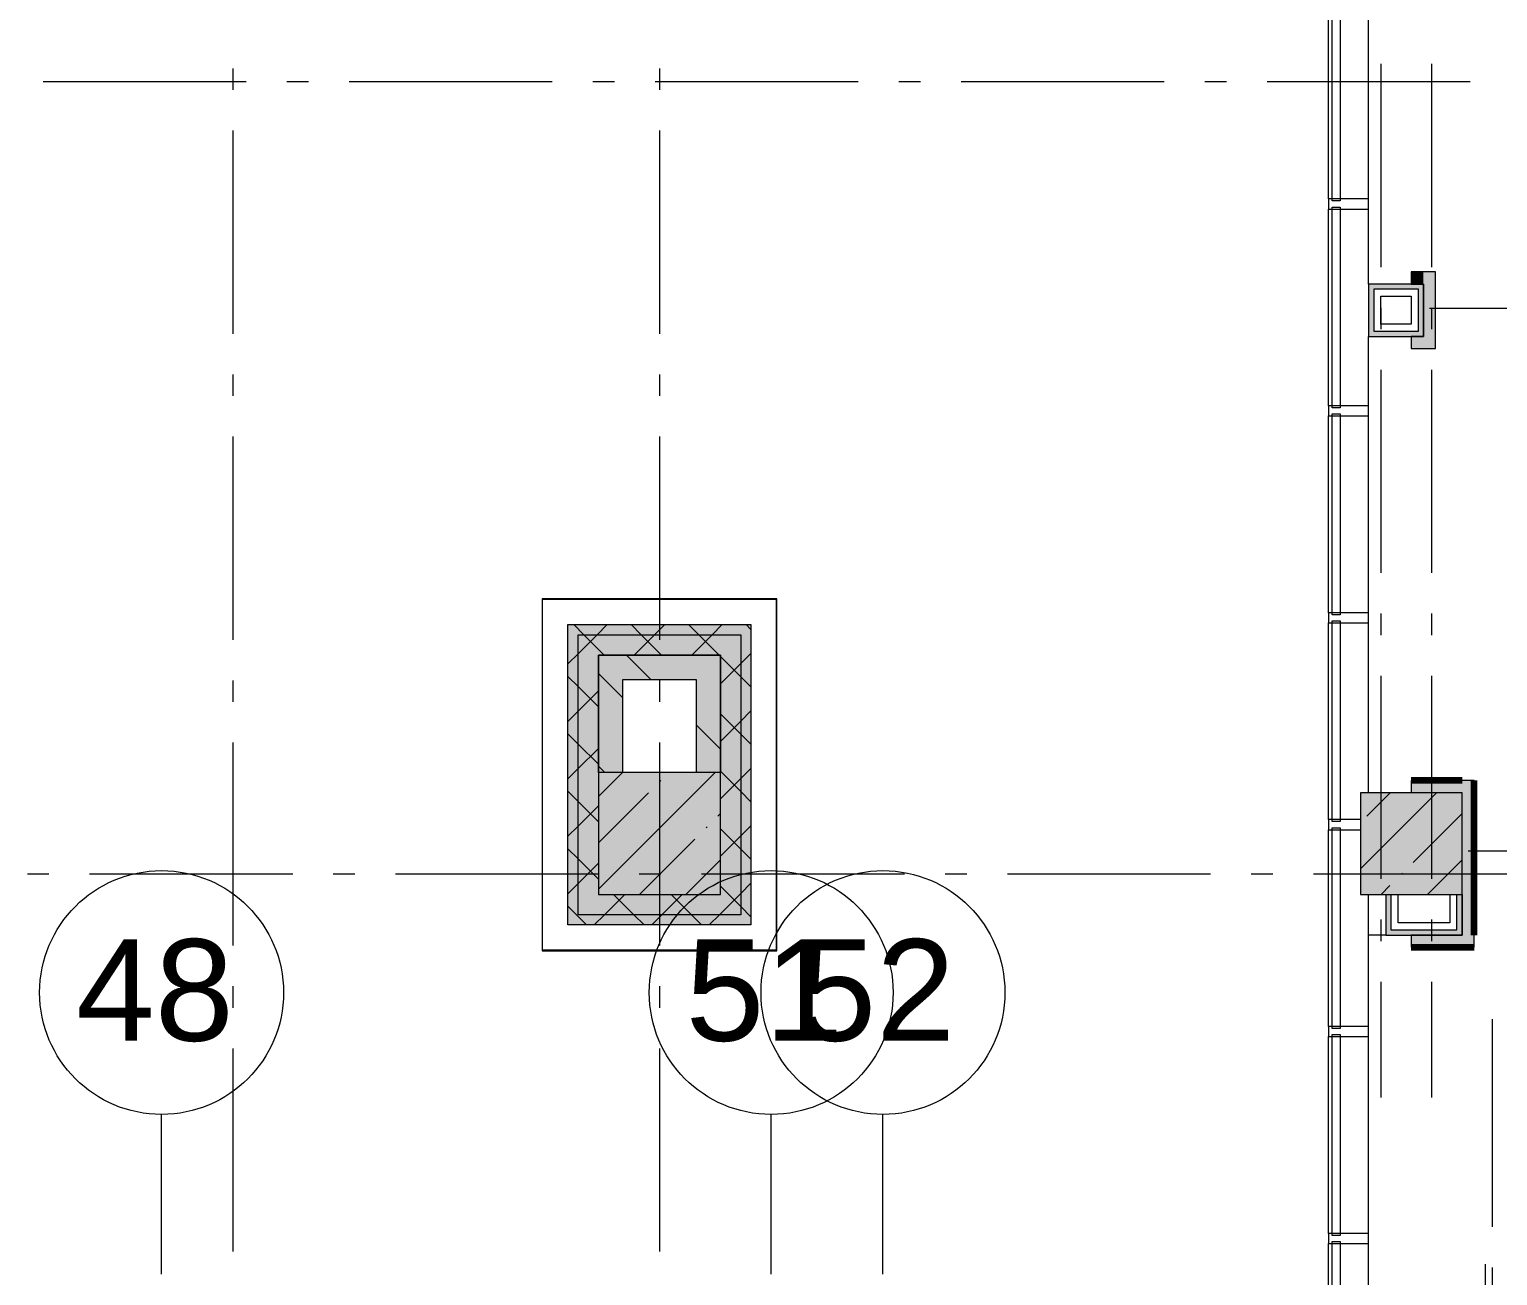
# Model space of a CAD drawing. Header units: millimetres. Extents: x -537608 to 253996, y -217170 to 186033.
# Drawn here: x -297827 to -290601, y -199626 to -193492 of the extents above; entities that cross this region are included whole.
import ezdxf

# ---------------------------------------------------------------- set-up
doc = ezdxf.new("R2010")
doc.units = ezdxf.units.MM
doc.layers.add('16) Лак 1.6м', color=160, linetype='Continuous', lineweight=90)
doc.layers.add('PDF _Геометрия', color=7, linetype='Continuous')
doc.layers.add('PDF _Текст', color=7, linetype='Continuous')
doc.layers.add('PDF _Сплошная заливка', color=7, linetype='Continuous', true_color=0xffffff)
doc.styles.add('PDF ArialMT', font='arial.ttf')

msp = doc.modelspace()

# ---------------------------------------------------------------- hatches: boundary and pattern name
at = {"layer": 'PDF _Сплошная заливка', "true_color": 0xff7d7d, "transparency": 33554559}
for points in [[(-290915.5758, -195003.176), (-290906.1738, -195003.176), (-290906.1738, -194685.3245), (-290966.1745, -194685.3245), (-290966.1745, -195003.176)], [(-290906.1738, -195063.1767), (-290906.1738, -195003.176), (-291026.1752, -195003.176), (-291026.1752, -195063.1767), (-290915.5758, -195063.1767)], [(-290776.1741, -197249.6508), (-290776.1741, -197189.6523), (-291026.1752, -197189.6523), (-291026.1752, -197249.6508), (-290915.5758, -197249.6508)]]:
    msp.add_hatch(color=11, dxfattribs=at).paths.add_polyline_path(points)
at = {"layer": 'PDF _Сплошная заливка', "true_color": 0x77b143, "transparency": 33554559}
for points in [[(-291026.1752, -194770.3254), (-290991.1746, -194770.3254), (-290991.1746, -194745.3253), (-291236.1744, -194745.3253), (-291236.1744, -194770.3254), (-291211.1743, -194770.3254)], [(-291236.1744, -195003.176), (-291211.1743, -195003.176), (-291211.1743, -194770.3254), (-291236.1744, -194770.3254), (-291236.1744, -194992.4134)], [(-291176.1737, -195003.176), (-290966.1745, -195003.176), (-290966.1745, -194978.1759), (-291211.1743, -194978.1759), (-291211.1743, -195003.176)], [(-290915.5758, -197949.6517), (-290801.1742, -197949.6517), (-290801.1742, -197924.6516), (-291151.1736, -197924.6516), (-291151.1736, -197949.6517)]]:
    msp.add_hatch(color=75, dxfattribs=at).paths.add_polyline_path(points)
at = {"layer": 'PDF _Сплошная заливка', "transparency": 33554559}
for points in [[(-295131.9202, -196471.6505), (-294326.1747, -196471.6505), (-294326.1747, -196421.6502), (-295176.1763, -196421.6502), (-295176.1763, -196471.6505)], [(-294326.1747, -197899.6515), (-294276.1767, -197899.6515), (-294276.1767, -196421.6502), (-294326.1747, -196421.6502), (-294326.1747, -197849.6513)], [(-295126.1761, -197899.6515), (-295126.1761, -196471.6505), (-295176.1763, -196471.6505), (-295176.1763, -197899.6515), (-295131.9202, -197899.6515)], [(-294426.1751, -196571.6509), (-294426.1751, -196471.6505), (-295126.1761, -196471.6505), (-295126.1761, -196571.6509), (-295026.1757, -196571.6509)], [(-294426.1751, -197849.6513), (-294326.1747, -197849.6513), (-294326.1747, -196471.6505), (-294426.1751, -196471.6505), (-294426.1751, -197749.6509)], [(-295126.1761, -197849.6513), (-295026.1757, -197849.6513), (-295026.1757, -196571.6509), (-295126.1761, -196571.6509), (-295126.1761, -197749.6509)], [(-295026.1757, -197149.6504), (-294906.1764, -197149.6504), (-294906.1764, -196571.6509), (-295026.1757, -196571.6509), (-295026.1757, -196775.5142)], [(-294546.1766, -196691.6523), (-294426.1751, -196691.6523), (-294426.1751, -196571.6509), (-294906.1764, -196571.6509), (-294906.1764, -196691.6523)]]:
    msp.add_hatch(color=256, dxfattribs=at).paths.add_polyline_path(points)

# ---------------------------------------------------------------- linework, layer by layer
at = {"layer": '16) Лак 1.6м'}
for p, q in [((-290776.1741, -197189.6523), (-291026.1752, -197189.6523)), ((-290716.1734, -197949.6517), (-290716.1734, -197189.6523)), ((-291026.1752, -198009.6525), (-290716.1734, -198009.6525))]:
    msp.add_line(p, q, dxfattribs=at)
at = {"layer": 'PDF _Геометрия', "lineweight": 9}
for p, q in [((-291433.1741, -194326.2419), (-291433.1741, -193357.9224)), ((-291416.1743, -194326.2419), (-291416.1743, -193357.9224)), ((-291376.1746, -193357.9224), (-291376.1746, -194326.2419)), ((-291236.1744, -194326.2419), (-291236.1744, -193357.9224)), ((-291416.1743, -194326.2419), (-291433.1741, -194326.2419)), ((-291433.1741, -194326.2419), (-291433.1741, -194376.2421)), ((-291376.1746, -194326.2419), (-291416.1743, -194326.2419)), ((-291416.1743, -194336.2423), (-291416.1743, -194326.2419)), ((-291376.1746, -194336.2423), (-291416.1743, -194336.2423)), ((-291416.1743, -194376.2421), (-291416.1743, -194366.2416)), ((-291416.1743, -194366.2416), (-291376.1746, -194366.2416)), ((-291236.1744, -194326.2419), (-291376.1746, -194326.2419)), ((-291376.1746, -194326.2419), (-291376.1746, -194336.2423)), ((-291376.1746, -194366.2416), (-291376.1746, -194376.2421)), ((-291236.1744, -194376.2421), (-291236.1744, -194326.2419)), ((-291433.1741, -195344.5593), (-291433.1741, -194376.2421)), ((-291433.1741, -194376.2421), (-291416.1743, -194376.2421)), ((-291416.1743, -194376.2421), (-291376.1746, -194376.2421)), ((-291416.1743, -195344.5593), (-291416.1743, -194376.2421)), ((-291376.1746, -194376.2421), (-291376.1746, -195344.5593)), ((-291376.1746, -194376.2421), (-291236.1744, -194376.2421)), ((-291236.1744, -194745.3253), (-291236.1744, -194376.2421)), ((-290966.1745, -194685.3245), (-291026.1752, -194685.3245)), ((-291026.1752, -194685.3245), (-291026.1752, -194745.3253)), ((-290906.1738, -194685.3245), (-290966.1745, -194685.3245)), ((-290906.1738, -195003.176), (-290906.1738, -194685.3245)), ((-291026.1752, -194745.3253), (-291236.1744, -194745.3253)), ((-291236.1744, -194745.3253), (-291236.1744, -194770.3254)), ((-291236.1744, -194770.3254), (-291236.1744, -194805.3259)), ((-291026.1752, -194770.3254), (-291211.1743, -194770.3254)), ((-291211.1743, -194770.3254), (-291211.1743, -194805.3259)), ((-290991.1746, -194745.3253), (-291026.1752, -194745.3253)), ((-291026.1752, -194745.3253), (-290966.1745, -194745.3253)), ((-290991.1746, -194770.3254), (-291026.1752, -194770.3254)), ((-290966.1745, -194745.3253), (-290991.1746, -194745.3253)), ((-290991.1746, -194943.1754), (-290991.1746, -194770.3254)), ((-290966.1745, -194943.1754), (-290966.1745, -194745.3253)), ((-290966.1745, -194745.3253), (-290966.1745, -195003.176)), ((-291236.1744, -194805.3259), (-291236.1744, -195003.176)), ((-291211.1743, -194805.3259), (-291211.1743, -194978.1759)), ((-291176.1737, -194943.1754), (-291176.1737, -194805.3259)), ((-291176.1737, -194805.3259), (-291026.1752, -194805.3259)), ((-291026.1752, -194805.3259), (-291026.1752, -194943.1754)), ((-290936.1753, -194864.558), (-290470.0239, -194864.558)), ((-291026.1752, -194943.1754), (-291176.1737, -194943.1754)), ((-290991.1746, -194978.1759), (-290991.1746, -194943.1754)), ((-290966.1745, -194978.1759), (-290966.1745, -194943.1754)), ((-291236.1744, -195344.5593), (-291236.1744, -195003.176)), ((-291236.1744, -195003.176), (-291211.1743, -195003.176)), ((-291211.1743, -194978.1759), (-291176.1737, -194978.1759)), ((-291211.1743, -195003.176), (-291176.1737, -195003.176)), ((-291176.1737, -194978.1759), (-290991.1746, -194978.1759)), ((-291176.1737, -195003.176), (-290966.1745, -195003.176)), ((-290966.1745, -195003.176), (-291026.1752, -195003.176)), ((-291026.1752, -195003.176), (-291026.1752, -195063.1767)), ((-290966.1745, -195003.176), (-290966.1745, -194978.1759)), ((-290906.1738, -195063.1767), (-290906.1738, -195003.176)), ((-291026.1752, -195063.1767), (-290906.1738, -195063.1767)), ((-291416.1743, -195344.5593), (-291433.1741, -195344.5593)), ((-291433.1741, -195344.5593), (-291433.1741, -195394.5595)), ((-291416.1743, -195354.5598), (-291416.1743, -195344.5593)), ((-291376.1746, -195344.5593), (-291416.1743, -195344.5593)), ((-291376.1746, -195354.5598), (-291416.1743, -195354.5598)), ((-291236.1744, -195344.5593), (-291376.1746, -195344.5593)), ((-291376.1746, -195344.5593), (-291376.1746, -195354.5598)), ((-291236.1744, -195394.5595), (-291236.1744, -195344.5593)), ((-291433.1741, -196362.8789), (-291433.1741, -195394.5595)), ((-291433.1741, -195394.5595), (-291416.1743, -195394.5595)), ((-291416.1743, -195394.5595), (-291416.1743, -195384.559)), ((-291416.1743, -195384.559), (-291376.1746, -195384.559)), ((-291416.1743, -195394.5595), (-291376.1746, -195394.5595)), ((-291416.1743, -196362.8789), (-291416.1743, -195394.5595)), ((-291376.1746, -195384.559), (-291376.1746, -195394.5595)), ((-291376.1746, -195394.5595), (-291376.1746, -196362.8789)), ((-291376.1746, -195394.5595), (-291236.1744, -195394.5595)), ((-291236.1744, -196362.8789), (-291236.1744, -195394.5595)), ((-294426.1751, -196294.6517), (-295303.1748, -196294.6517)), ((-295303.1748, -196294.6517), (-295303.1748, -196296.6518)), ((-295301.1769, -196294.6517), (-295303.1748, -196294.6517)), ((-295303.1748, -196294.6517), (-295303.1748, -196296.6518)), ((-295303.1748, -196296.6518), (-295303.1748, -196421.6502)), ((-295303.1748, -196296.6518), (-295301.1769, -196296.6518)), ((-295301.1769, -196296.6518), (-295301.1769, -196294.6517)), ((-295301.1769, -196421.6502), (-295301.1769, -196296.6518)), ((-295301.1769, -196296.6518), (-294426.1751, -196296.6518)), ((-294326.1747, -196294.6517), (-294426.1751, -196294.6517)), ((-294326.1747, -196294.6517), (-294426.1751, -196294.6517)), ((-294426.1751, -196296.6518), (-294276.1767, -196296.6518)), ((-294276.1767, -196294.6517), (-294326.1747, -196294.6517)), ((-294276.1767, -196294.6517), (-294326.1747, -196294.6517)), ((-294151.1761, -196294.6517), (-294276.1767, -196294.6517)), ((-294276.1767, -196296.6518), (-294276.1767, -196294.6517)), ((-294276.1767, -196296.6518), (-294151.1761, -196296.6518)), ((-294149.176, -196294.6517), (-294151.1761, -196294.6517)), ((-294149.176, -196294.6517), (-294151.1761, -196294.6517)), ((-294151.1761, -196294.6517), (-294151.1761, -196296.6518)), ((-294151.1761, -196296.6518), (-294149.176, -196296.6518)), ((-294151.1761, -196296.6518), (-294151.1761, -198024.6521)), ((-294149.176, -198026.6522), (-294149.176, -196294.6517)), ((-294149.176, -196296.6518), (-294149.176, -196294.6517)), ((-291416.1743, -196362.8789), (-291433.1741, -196362.8789)), ((-291433.1741, -196362.8789), (-291433.1741, -196412.8791)), ((-291376.1746, -196362.8789), (-291416.1743, -196362.8789)), ((-291416.1743, -196372.8794), (-291416.1743, -196362.8789)), ((-291376.1746, -196372.8794), (-291416.1743, -196372.8794)), ((-291236.1744, -196362.8789), (-291376.1746, -196362.8789)), ((-291376.1746, -196362.8789), (-291376.1746, -196372.8794)), ((-291236.1744, -196412.8791), (-291236.1744, -196362.8789)), ((-295303.1748, -196421.6502), (-295303.1748, -196471.6505)), ((-295301.1769, -196421.6502), (-295303.1748, -196421.6502)), ((-295303.1748, -196421.6502), (-295303.1748, -196471.6505)), ((-295301.1769, -196571.6509), (-295301.1769, -196421.6502)), ((-295176.1763, -196471.6505), (-295176.1763, -196421.6502)), ((-295176.1763, -196421.6502), (-294426.1751, -196421.6502)), ((-295098.0887, -196471.6505), (-295148.0889, -196421.6502)), ((-295032.9058, -196471.6505), (-294982.9056, -196421.6502)), ((-294815.2464, -196471.6505), (-294865.2466, -196421.6502)), ((-294750.0635, -196471.6505), (-294700.0633, -196421.6502)), ((-294532.4041, -196471.6505), (-294582.4043, -196421.6502)), ((-294467.2213, -196471.6505), (-294417.2211, -196421.6502)), ((-294426.1751, -196421.6502), (-294326.1747, -196421.6502)), ((-294326.1747, -196421.6502), (-294276.1767, -196421.6502)), ((-294276.1767, -196445.0356), (-294299.5621, -196421.6502)), ((-294276.1767, -196421.6502), (-294276.1767, -197899.6515)), ((-291433.1741, -197381.1964), (-291433.1741, -196412.8791)), ((-291433.1741, -196412.8791), (-291416.1743, -196412.8791)), ((-291416.1743, -196412.8791), (-291416.1743, -196402.8787)), ((-291416.1743, -196402.8787), (-291376.1746, -196402.8787)), ((-291416.1743, -196412.8791), (-291376.1746, -196412.8791)), ((-291416.1743, -197381.1964), (-291416.1743, -196412.8791)), ((-291376.1746, -196402.8787), (-291376.1746, -196412.8791)), ((-291376.1746, -196412.8791), (-291376.1746, -197381.1964)), ((-291376.1746, -196412.8791), (-291236.1744, -196412.8791)), ((-291236.1744, -197249.6508), (-291236.1744, -196412.8791)), ((-295303.1748, -196471.6505), (-295303.1748, -196571.6509)), ((-295303.1748, -196471.6505), (-295303.1748, -196571.6509)), ((-295176.1763, -196571.6509), (-295176.1763, -196471.6505)), ((-295126.1761, -196564.9208), (-295032.9058, -196471.6505)), ((-295126.1761, -196571.6509), (-295126.1761, -196471.6505)), ((-295126.1761, -196471.6505), (-294426.1751, -196471.6505)), ((-294998.0882, -196571.6509), (-295098.0887, -196471.6505)), ((-294850.064, -196571.6509), (-294750.0635, -196471.6505)), ((-294715.2459, -196571.6509), (-294815.2464, -196471.6505)), ((-294567.2196, -196571.6509), (-294467.2213, -196471.6505)), ((-294432.4037, -196571.6509), (-294532.4041, -196471.6505)), ((-294426.1751, -196471.6505), (-294326.1747, -196471.6505)), ((-294326.1747, -196471.6505), (-294326.1747, -197849.6513)), ((-295303.1748, -196571.6509), (-295303.1748, -198026.6522)), ((-295301.1769, -198024.6521), (-295301.1769, -196571.6509)), ((-295176.1763, -196614.921), (-295126.1761, -196564.9208)), ((-295176.1763, -197899.6515), (-295176.1763, -196571.6509)), ((-295126.1761, -197849.6513), (-295126.1761, -196571.6509)), ((-294906.1764, -196571.6509), (-295026.1757, -196571.6509)), ((-295026.1757, -196571.6509), (-295026.1757, -197149.6504)), ((-295026.1757, -197149.6504), (-295026.1757, -196571.6509)), ((-295026.1757, -196571.6509), (-294426.1751, -196571.6509)), ((-294426.1751, -196571.6509), (-294906.1764, -196571.6509)), ((-294426.1751, -196691.6523), (-294426.1751, -196571.6509)), ((-294426.1751, -196571.6509), (-294426.1751, -197149.6504)), ((-294326.1747, -196677.8799), (-294426.1751, -196577.8794)), ((-294326.1747, -196613.4484), (-294276.1767, -196563.4482)), ((-295126.1761, -196726.4075), (-295176.1763, -196676.4073)), ((-294426.1751, -196713.4488), (-294326.1747, -196613.4484)), ((-294276.1767, -196727.8801), (-294326.1747, -196677.8799)), ((-295026.1757, -196826.4079), (-295126.1761, -196726.4075)), ((-295126.1761, -196847.763), (-295026.1757, -196747.7647)), ((-294906.1764, -197149.6504), (-294906.1764, -196691.6523)), ((-294906.1764, -196691.6523), (-294546.1766, -196691.6523)), ((-294546.1766, -196691.6523), (-294546.1766, -197149.6504)), ((-294426.1751, -197149.6504), (-294426.1751, -196691.6523)), ((-295176.1763, -196897.7633), (-295126.1761, -196847.763)), ((-294326.1747, -196960.7221), (-294426.1751, -196860.7217)), ((-294426.1751, -196996.2911), (-294326.1747, -196896.2928)), ((-294326.1747, -196896.2928), (-294276.1767, -196846.2926)), ((-295126.1761, -197009.2497), (-295176.1763, -196959.2495)), ((-294276.1767, -197010.7223), (-294326.1747, -196960.7221)), ((-295026.1757, -197109.2502), (-295126.1761, -197009.2497)), ((-295126.1761, -197130.6075), (-295026.1757, -197030.6071)), ((-295176.1763, -197180.6077), (-295126.1761, -197130.6075)), ((-295026.1757, -197267.7141), (-294908.1141, -197149.6504)), ((-295026.1757, -197723.9101), (-294451.9159, -197149.6504)), ((-294426.1751, -197149.6504), (-295026.1757, -197149.6504)), ((-295026.1757, -197149.6504), (-295026.1757, -197749.6509)), ((-294723.4917, -197193.1271), (-294718.7488, -197188.3864)), ((-294326.1747, -197243.5645), (-294426.1751, -197143.5662)), ((-294426.1751, -197749.6509), (-294426.1751, -197149.6504)), ((-294426.1751, -197279.1355), (-294326.1747, -197179.1351)), ((-294326.1747, -197179.1351), (-294276.1767, -197129.1349)), ((-295126.1761, -197292.0942), (-295176.1763, -197242.094)), ((-295026.1757, -197495.8132), (-294780.5149, -197250.1524)), ((-294276.1767, -197293.5647), (-294326.1747, -197243.5645)), ((-291276.1742, -197623.4877), (-290902.3394, -197249.6508)), ((-290776.1741, -197249.6508), (-291276.1742, -197249.6508)), ((-291276.1742, -197249.6508), (-291276.1742, -197749.6509)), ((-291244.9886, -197364.2009), (-291130.4385, -197249.6508)), ((-291026.1752, -197189.6523), (-291026.1752, -197249.6508)), ((-290716.1734, -197189.6523), (-290776.1741, -197189.6523)), ((-290776.1741, -197749.6509), (-290776.1741, -197249.6508)), ((-295026.1757, -197392.0925), (-295126.1761, -197292.0942)), ((-295126.1761, -197413.4498), (-295026.1757, -197313.4493)), ((-294438.3673, -197364.2009), (-294426.1751, -197352.0088)), ((-291416.1743, -197381.1964), (-291433.1741, -197381.1964)), ((-291433.1741, -197381.1964), (-291433.1741, -197431.1966)), ((-291416.1743, -197391.1968), (-291416.1743, -197381.1964)), ((-291376.1746, -197381.1964), (-291416.1743, -197381.1964)), ((-291376.1746, -197391.1968), (-291416.1743, -197391.1968)), ((-291276.1742, -197381.1964), (-291376.1746, -197381.1964)), ((-291376.1746, -197381.1964), (-291376.1746, -197391.1968)), ((-291016.8895, -197592.3), (-290776.1741, -197351.5846)), ((-295176.1763, -197463.45), (-295126.1761, -197413.4498)), ((-294495.3927, -197421.2262), (-294490.6519, -197416.4854)), ((-294326.1747, -197526.4088), (-294426.1751, -197426.4084)), ((-294426.1751, -197561.9778), (-294326.1747, -197461.9774)), ((-294326.1747, -197461.9774), (-294276.1767, -197411.9772)), ((-291433.1741, -198399.5159), (-291433.1741, -197431.1966)), ((-291433.1741, -197431.1966), (-291416.1743, -197431.1966)), ((-291416.1743, -197431.1966), (-291416.1743, -197421.1961)), ((-291416.1743, -197421.1961), (-291376.1746, -197421.1961)), ((-291416.1743, -197431.1966), (-291376.1746, -197431.1966)), ((-291416.1743, -198399.5159), (-291416.1743, -197431.1966)), ((-291376.1746, -197421.1961), (-291376.1746, -197431.1966)), ((-291376.1746, -197431.1966), (-291376.1746, -198399.5159)), ((-291376.1746, -197431.1966), (-291276.1742, -197431.1966)), ((-295126.1761, -197574.9365), (-295176.1763, -197524.9362)), ((-294823.8173, -197749.6509), (-294552.418, -197478.2516)), ((-294276.1767, -197576.4069), (-294326.1747, -197526.4088)), ((-290746.1748, -197535.828), (-290280.0235, -197535.828)), ((-295026.1757, -197674.9369), (-295126.1761, -197574.9365)), ((-295126.1761, -197696.2921), (-295026.1757, -197596.2916)), ((-294595.7204, -197749.6509), (-294426.1751, -197580.1079)), ((-290946.1413, -197749.6509), (-290776.1741, -197579.6837)), ((-291073.9148, -197649.3254), (-291069.1719, -197644.5845)), ((-295176.1763, -197746.2923), (-295126.1761, -197696.2921)), ((-295026.1757, -197749.6509), (-294426.1751, -197749.6509)), ((-294996.6931, -197849.6513), (-294896.6926, -197749.6509)), ((-294851.4613, -197849.6513), (-294951.4596, -197749.6509)), ((-294713.8487, -197849.6513), (-294613.8504, -197749.6509)), ((-294568.6168, -197849.6513), (-294668.6172, -197749.6509)), ((-294326.1747, -197809.2512), (-294426.1751, -197709.2507)), ((-294426.1751, -197844.8201), (-294326.1747, -197744.8196)), ((-294326.1747, -197744.8196), (-294276.1767, -197694.8216)), ((-291276.1742, -197749.6509), (-290776.1741, -197749.6509)), ((-291236.1744, -198399.5159), (-291236.1744, -197749.6509)), ((-291174.2403, -197749.6509), (-291130.938, -197706.3507)), ((-291151.1736, -197749.6509), (-291151.1736, -197889.6511)), ((-291126.1735, -197749.6509), (-291126.1735, -197889.6511)), ((-291091.175, -197889.6511), (-291091.175, -197749.6509)), ((-290836.1748, -197749.6509), (-290836.1748, -197889.6511)), ((-290801.1742, -197924.6516), (-290801.1742, -197749.6509)), ((-290776.1741, -197949.6517), (-290776.1741, -197749.6509)), ((-290776.1741, -197749.6509), (-290776.1741, -197949.6517)), ((-295126.1761, -197857.7787), (-295176.1763, -197807.7785)), ((-294276.1767, -197859.2514), (-294326.1747, -197809.2512)), ((-295126.1761, -197899.6515), (-295176.1763, -197899.6515)), ((-295026.1757, -197849.6513), (-295126.1761, -197849.6513)), ((-295084.3011, -197899.6515), (-295126.1761, -197857.7787)), ((-295026.1757, -197899.6515), (-295126.1761, -197899.6515)), ((-295046.6933, -197899.6515), (-294996.6931, -197849.6513)), ((-294426.1751, -197849.6513), (-295026.1757, -197849.6513)), ((-294426.1751, -197899.6515), (-295026.1757, -197899.6515)), ((-294801.461, -197899.6515), (-294851.4613, -197849.6513)), ((-294763.8489, -197899.6515), (-294713.8487, -197849.6513)), ((-294518.6166, -197899.6515), (-294568.6168, -197849.6513)), ((-294481.0066, -197899.6515), (-294431.0064, -197849.6513)), ((-294431.0064, -197849.6513), (-294426.1751, -197844.8201)), ((-294326.1747, -197849.6513), (-294426.1751, -197849.6513)), ((-294326.1747, -197899.6515), (-294426.1751, -197899.6515)), ((-294276.1767, -197899.6515), (-294326.1747, -197899.6515)), ((-291151.1736, -197889.6511), (-291151.1736, -197924.6516)), ((-291126.1735, -197889.6511), (-291126.1735, -197924.6516)), ((-290836.1748, -197889.6511), (-291091.175, -197889.6511)), ((-291151.1736, -197924.6516), (-291151.1736, -197949.6517)), ((-291151.1736, -197949.6517), (-290836.1748, -197949.6517)), ((-291126.1735, -197924.6516), (-290836.1748, -197924.6516)), ((-290776.1741, -197949.6517), (-291026.1752, -197949.6517)), ((-291026.1752, -197949.6517), (-291026.1752, -198009.6525)), ((-290836.1748, -197924.6516), (-290801.1742, -197924.6516)), ((-290836.1748, -197949.6517), (-290801.1742, -197949.6517)), ((-290801.1742, -197949.6517), (-290776.1741, -197949.6517)), ((-290716.1734, -198009.6525), (-290716.1734, -197949.6517)), ((-295301.1769, -198024.6521), (-295303.1748, -198024.6521)), ((-295303.1748, -198024.6521), (-295303.1748, -198026.6522)), ((-295303.1748, -198026.6522), (-295301.1769, -198026.6522)), ((-295303.1748, -198026.6522), (-295301.1769, -198026.6522)), ((-295301.1769, -198026.6522), (-295301.1769, -198024.6521)), ((-295176.1763, -198024.6521), (-295301.1769, -198024.6521)), ((-295301.1769, -198026.6522), (-295176.1763, -198026.6522)), ((-295026.1757, -198024.6521), (-295176.1763, -198024.6521)), ((-295176.1763, -198024.6521), (-295176.1763, -198026.6522)), ((-295176.1763, -198026.6522), (-295126.1761, -198026.6522)), ((-295176.1763, -198026.6522), (-295126.1761, -198026.6522)), ((-295126.1761, -198026.6522), (-295026.1757, -198026.6522)), ((-295126.1761, -198026.6522), (-295026.1757, -198026.6522)), ((-294426.1751, -198024.6521), (-295026.1757, -198024.6521)), ((-295026.1757, -198026.6522), (-294426.1751, -198026.6522)), ((-294276.1767, -198024.6521), (-294426.1751, -198024.6521)), ((-294426.1751, -198026.6522), (-294326.1747, -198026.6522)), ((-294426.1751, -198026.6522), (-294326.1747, -198026.6522)), ((-294326.1747, -198026.6522), (-294276.1767, -198026.6522)), ((-294326.1747, -198026.6522), (-294276.1767, -198026.6522)), ((-294276.1767, -198026.6522), (-294276.1767, -198024.6521)), ((-294151.1761, -198024.6521), (-294276.1767, -198024.6521)), ((-294276.1767, -198026.6522), (-294151.1761, -198026.6522)), ((-294151.1761, -198024.6521), (-294151.1761, -198026.6522)), ((-294149.176, -198024.6521), (-294151.1761, -198024.6521)), ((-294151.1761, -198026.6522), (-294149.176, -198026.6522)), ((-294151.1761, -198026.6522), (-294149.176, -198026.6522)), ((-294149.176, -198026.6522), (-294149.176, -198024.6521)), ((-291416.1743, -198399.5159), (-291433.1741, -198399.5159)), ((-291433.1741, -198399.5159), (-291433.1741, -198449.5162)), ((-291376.1746, -198399.5159), (-291416.1743, -198399.5159)), ((-291416.1743, -198409.5165), (-291416.1743, -198399.5159)), ((-291376.1746, -198409.5165), (-291416.1743, -198409.5165)), ((-291236.1744, -198399.5159), (-291376.1746, -198399.5159)), ((-291376.1746, -198399.5159), (-291376.1746, -198409.5165)), ((-291236.1744, -198449.5162), (-291236.1744, -198399.5159)), ((-291433.1741, -199417.8335), (-291433.1741, -198449.5162)), ((-291433.1741, -198449.5162), (-291416.1743, -198449.5162)), ((-291416.1743, -198449.5162), (-291416.1743, -198439.5157)), ((-291416.1743, -198439.5157), (-291376.1746, -198439.5157)), ((-291416.1743, -198449.5162), (-291376.1746, -198449.5162)), ((-291416.1743, -199417.8335), (-291416.1743, -198449.5162)), ((-291376.1746, -198439.5157), (-291376.1746, -198449.5162)), ((-291376.1746, -198449.5162), (-291376.1746, -199417.8335)), ((-291376.1746, -198449.5162), (-291236.1744, -198449.5162)), ((-291236.1744, -199417.8335), (-291236.1744, -198449.5162)), ((-291416.1743, -199417.8335), (-291433.1741, -199417.8335)), ((-291433.1741, -199417.8335), (-291433.1741, -199467.8337)), ((-291416.1743, -199427.8339), (-291416.1743, -199417.8335)), ((-291376.1746, -199417.8335), (-291416.1743, -199417.8335)), ((-291376.1746, -199427.8339), (-291416.1743, -199427.8339)), ((-291236.1744, -199417.8335), (-291376.1746, -199417.8335)), ((-291376.1746, -199417.8335), (-291376.1746, -199427.8339)), ((-291236.1744, -199467.8337), (-291236.1744, -199417.8335)), ((-291433.1741, -200272.6533), (-291433.1741, -199467.8337)), ((-291433.1741, -199467.8337), (-291416.1743, -199467.8337)), ((-291416.1743, -199467.8337), (-291416.1743, -199457.8332)), ((-291416.1743, -199457.8332), (-291376.1746, -199457.8332)), ((-291416.1743, -199467.8337), (-291376.1746, -199467.8337)), ((-291416.1743, -200272.6533), (-291416.1743, -199467.8337)), ((-291376.1746, -199457.8332), (-291376.1746, -199467.8337)), ((-291376.1746, -199467.8337), (-291376.1746, -200272.6533)), ((-291376.1746, -199467.8337), (-291236.1744, -199467.8337)), ((-291236.1744, -200272.6533), (-291236.1744, -199467.8337)), ((-290661.553, -200569.6534), (-290661.553, -199569.6534))]:
    msp.add_line(p, q, dxfattribs=at)
at = {"layer": 'PDF _Геометрия', "color": 253, "lineweight": 9, "true_color": 0xaaaaaa}
for p, q in [((-296826.175, -193684.2393), (-296826.175, -193790.0743)), ((-294726.1765, -193684.2393), (-294726.1765, -193790.0743)), ((-291176.1737, -193661.7776), (-291176.1737, -194661.7777)), ((-290926.1748, -193661.7776), (-290926.1748, -194661.7777)), ((-296759.3775, -193749.6504), (-297759.3776, -193749.6504)), ((-296453.546, -193749.6504), (-296559.3766, -193749.6504)), ((-295253.5449, -193749.6504), (-296253.5451, -193749.6504)), ((-294947.7134, -193749.6504), (-295053.544, -193749.6504)), ((-293747.7102, -193749.6504), (-294747.7104, -193749.6504)), ((-293441.8765, -193749.6504), (-293547.7115, -193749.6504)), ((-292241.8777, -193749.6504), (-293241.8778, -193749.6504)), ((-291936.044, -193749.6504), (-292041.8768, -193749.6504)), ((-290736.043, -193749.6504), (-291736.0431, -193749.6504)), ((-296826.175, -193990.073), (-296826.175, -194990.0731)), ((-294726.1765, -193990.073), (-294726.1765, -194990.0731)), ((-291176.1737, -194861.7764), (-291176.1737, -194967.6114)), ((-290926.1748, -194861.7764), (-290926.1748, -194967.6114)), ((-296826.175, -195190.074), (-296826.175, -195295.9069)), ((-294726.1765, -195190.074), (-294726.1765, -195295.9069)), ((-291176.1737, -195167.6101), (-291176.1737, -196167.6102)), ((-290926.1748, -195167.6101), (-290926.1748, -196167.6102)), ((-296826.175, -195495.9077), (-296826.175, -196495.9078)), ((-294726.1765, -195495.9077), (-294726.1765, -196495.9078)), ((-291176.1737, -196367.6111), (-291176.1737, -196473.4439)), ((-290926.1748, -196367.6111), (-290926.1748, -196473.4439)), ((-291176.1737, -196673.4448), (-291176.1737, -197673.4449)), ((-290926.1748, -196673.4448), (-290926.1748, -197673.4449)), ((-296826.175, -196695.9087), (-296826.175, -196801.7415)), ((-294726.1765, -196695.9087), (-294726.1765, -196801.7415)), ((-296826.175, -197001.7424), (-296826.175, -198001.7425)), ((-294726.1765, -197001.7424), (-294726.1765, -198001.7425)), ((-297731.0189, -197649.6526), (-297836.8538, -197649.6526)), ((-296531.0178, -197649.6526), (-297531.018, -197649.6526)), ((-296225.1863, -197649.6526), (-296331.0169, -197649.6526)), ((-295025.1853, -197649.6526), (-296025.1854, -197649.6526)), ((-294719.3516, -197649.6526), (-294825.1845, -197649.6526)), ((-293519.3506, -197649.6526), (-294519.3507, -197649.6526)), ((-293213.517, -197649.6526), (-293319.3498, -197649.6526)), ((-292013.5159, -197649.6526), (-293013.5183, -197649.6526)), ((-291707.6823, -197649.6526), (-291813.5172, -197649.6526)), ((-290507.6834, -197649.6526), (-291507.6835, -197649.6526)), ((-291176.1737, -197873.4458), (-291176.1737, -197979.2786)), ((-290926.1748, -197873.4458), (-290926.1748, -197979.2786)), ((-291176.1737, -198179.2795), (-291176.1737, -198749.651)), ((-290926.1748, -198179.2795), (-290926.1748, -198749.651)), ((-296826.175, -198201.7413), (-296826.175, -198307.5762)), ((-294726.1765, -198201.7413), (-294726.1765, -198307.5762)), ((-290626.1734, -199384.9836), (-290626.1734, -198363.7231)), ((-296826.175, -198507.5749), (-296826.175, -199507.5751)), ((-294726.1765, -198507.5749), (-294726.1765, -199507.5751)), ((-297176.1766, -199619.3995), (-297176.1766, -198832.5527)), ((-294176.1762, -199619.3995), (-294176.1762, -198832.5527)), ((-293626.176, -199619.3995), (-293626.176, -198832.5527)), ((-290626.1734, -199690.8173), (-290626.1734, -199584.9845))]:
    msp.add_line(p, q, dxfattribs=at)
at = {"layer": 'PDF _Геометрия', "color": 8, "lineweight": 9, "true_color": 0x787878}
for p, q in [((-294768.7706, -196691.6523), (-294888.7698, -196571.6509)), ((-294426.1751, -196578.0495), (-294432.5738, -196571.6509)), ((-294906.1764, -196782.3455), (-295026.1757, -196662.3441)), ((-294426.1751, -197034.2455), (-294546.1766, -196914.2463)), ((-294995.0655, -197149.6504), (-295026.1757, -197118.5424)), ((-294538.8694, -197149.6504), (-294546.1766, -197142.3454))]:
    msp.add_line(p, q, dxfattribs=at)
at = {"layer": 'PDF _Геометрия', "color": 9, "lineweight": 9, "true_color": 0xc0c0c0}
msp.add_line((-291151.1736, -197949.6517), (-291236.1744, -197949.6517), dxfattribs=at)
at = {"layer": 'PDF _Геометрия', "lineweight": 20}
for centre, radius in [((-297176.1776, -198232.5523), 599.9994), ((-294176.1757, -198232.552), 600), ((-293626.1754, -198232.552), 600)]:
    msp.add_circle(centre, radius, dxfattribs=at)
at = {"layer": 'PDF _Сплошная заливка', "color": 11, "lineweight": 35, "true_color": 0xff7d7d, "transparency": 33554559}
for points in [[(-290966.1745, -194745.3253), (-290966.1745, -194685.3245), (-291026.1752, -194745.3253), (-291026.1752, -194685.3245)], [(-290716.1734, -197949.6517), (-290716.1734, -197189.6523), (-290776.1741, -197949.6517), (-290776.1741, -197189.6523)], [(-291026.1752, -198009.6525), (-290716.1734, -198009.6525), (-291026.1752, -197949.6517), (-290716.1734, -197949.6517)]]:
    msp.add_solid(points, dxfattribs=at)
at = {"layer": 'PDF _Сплошная заливка', "color": 75, "lineweight": 35, "true_color": 0x77b143, "transparency": 33554559}
for points in [[(-290966.1745, -194978.1759), (-290966.1745, -194745.3253), (-290991.1746, -194978.1759), (-290991.1746, -194745.3253)], [(-291126.1735, -197924.6516), (-291126.1735, -197749.6509), (-291151.1736, -197924.6516), (-291151.1736, -197749.6509)], [(-290776.1741, -197949.6517), (-290776.1741, -197749.6509), (-290801.1742, -197949.6517), (-290801.1742, -197749.6509)]]:
    msp.add_solid(points, dxfattribs=at)
at = {"layer": 'PDF _Сплошная заливка', "lineweight": 35, "transparency": 33554559}
for points in [[(-294426.1751, -197149.6504), (-294426.1751, -196691.6523), (-294546.1766, -197149.6504), (-294546.1766, -196691.6523)], [(-295026.1757, -197749.6509), (-294426.1751, -197749.6509), (-295026.1757, -197149.6504), (-294426.1751, -197149.6504)], [(-291276.1742, -197749.6509), (-290776.1741, -197749.6509), (-291276.1742, -197249.6508), (-290776.1741, -197249.6508)], [(-294426.1751, -197849.6513), (-294426.1751, -197749.6509), (-295026.1757, -197849.6513), (-295026.1757, -197749.6509)], [(-295126.1761, -197899.6515), (-294326.1747, -197899.6515), (-295126.1761, -197849.6513), (-294326.1747, -197849.6513)]]:
    msp.add_solid(points, dxfattribs=at)

# ---------------------------------------------------------------- texts
at = {"layer": 'PDF _Текст', "char_height": 500, "attachment_point": 4, "style": 'PDF ArialMT'}
for s, insert in [('48', (-297597.7337, -198223.4775)), ('51', (-294597.7334, -198223.4775)), ('52', (-294047.7331, -198223.4775))]:
    msp.add_mtext(s, dxfattribs=dict(at, insert=insert))

doc.saveas('drawing.dxf')
